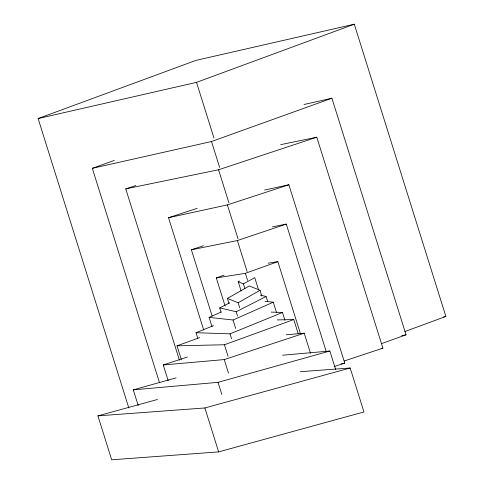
<?xml version="1.0" encoding="UTF-8"?>
<svg xmlns="http://www.w3.org/2000/svg" width="484" height="484" viewBox="0 0 484 484"><rect width="100%" height="100%" fill="white"/><g stroke="black" fill="none" stroke-linecap="round" stroke-linejoin="round"><path stroke-width="0.73" d="M228.999 303.438L227.426 298.416L249.308 285.953L260.029 290.297L261.826 296.033M227.426 298.416L238.146 302.766L260.029 290.297M241.153 291.023L238.225 281.682L239.477 280.992M238.225 281.682L243.446 283.884L254.741 277.653L258.571 289.874M221.049 312.198L219.7 307.885L229.67 302.803M219.7 307.885L236.186 311.732L266.091 296.492L267.67 301.526M212.01 326.736L209.076 317.383L221.351 311.944M209.076 317.383L233.046 320.003L273.279 302.185L276.437 312.259M197.835 338.455L196.038 332.726L213.523 325.599M196.038 332.726L230.033 333.851L282.487 312.476L284.955 320.36M128.798 407.897L38.127 118.556L195.905 60.397L354.294 24.2L445.873 316.427L404.836 331.552M38.127 118.556L196.516 82.359L354.294 24.2M181.294 359.455L177.023 345.824L199.668 337.596M177.023 345.824L224.443 344.759L293.788 319.549L298.283 333.899M159.448 382.523L92.317 168.317L114.272 160.422M92.317 168.317L211.514 141.522L331.909 98.228L406.046 334.795L381.259 343.713M225.102 305.997L216.306 277.919L224.074 275.13M216.306 277.919L245.376 273.321L277.864 261.656L300.425 333.645M212.149 316.034L191.386 249.774L203.437 245.727M191.386 249.774L237.39 240.548L286.292 224.104L326.24 351.578M179.443 360.211L125.749 188.863L135.786 185.535M125.749 188.863L218.556 169.769L316.796 137.214L382.904 348.165L344.178 360.997M168.196 380.739L163.253 364.972L187.532 356.968M163.253 364.972L224.237 359.582L304.218 333.204L310.504 353.272M203.685 329.913L168.529 217.715L197.121 208.356M168.529 217.715L227.401 204.883L288.875 184.761L344.771 363.121L334.051 366.63M138.218 405.574L133.294 389.85L176.14 377.853M133.294 389.85L218.03 382.336L329.864 351.021L335.684 369.601M300.461 371.682L350.174 368.009L363.944 411.944L218.641 451.893L111.683 459.8L97.913 415.871L157.488 399.488M97.913 415.871L204.877 407.964L350.174 368.009M443.665 316.935L445.873 316.427M303.952 104.514L331.909 98.228M401.635 335.787L406.046 334.795M264.591 190.055L288.875 184.761M341.093 363.926L344.771 363.121M280.702 144.643L316.796 137.214M381.428 348.468L382.904 348.165M272.419 226.887L286.292 224.104M268.172 263.187L277.864 261.656M286.147 334.801L304.218 333.204M282.62 355.214L329.864 351.021M277.344 319.924L293.788 319.549M271.155 312.101L282.487 312.476M265.038 301.284L273.279 302.185M260.356 295.149L266.091 296.492M196.516 82.359L213.928 137.916M211.514 141.522L219.609 167.343M218.556 169.769L228.932 202.893M227.401 204.883L238.013 238.727M237.39 240.548L247.094 271.512M245.376 273.321L247.614 280.454M243.446 283.884L244.886 288.476M238.146 302.766L239.719 307.782M236.186 311.732L237.541 316.046M233.046 320.003L235.732 328.563M230.033 333.851L231.594 338.842M224.443 344.759L228.043 356.236M224.237 359.582L228.508 373.194M218.03 382.336L221.841 394.484M204.877 407.964L218.641 451.893"/></g></svg>
